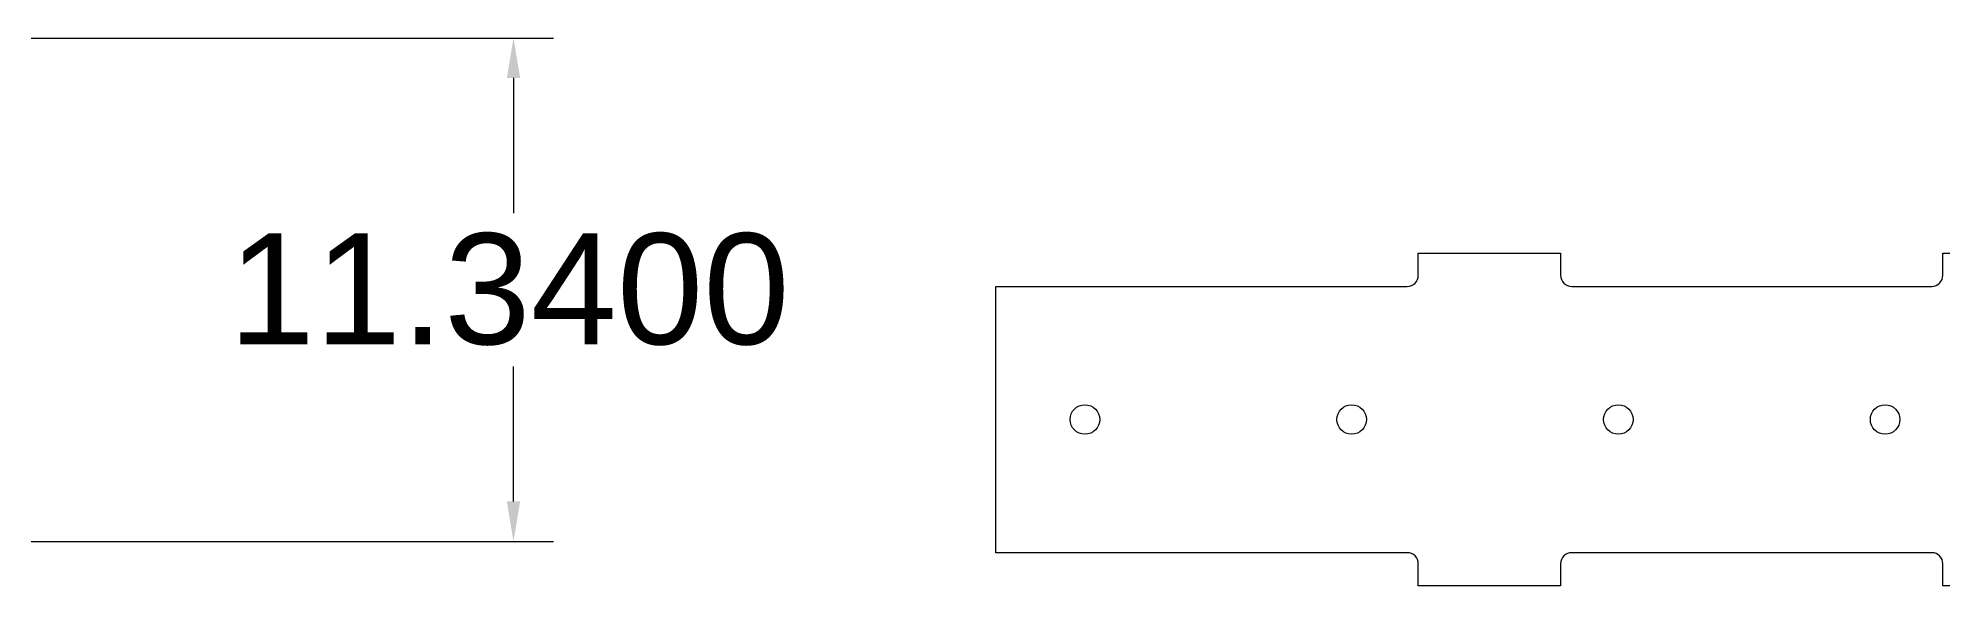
# Model space of a CAD drawing. Extents: x -420 to 2454, y -295 to 739.
# Drawn here: x 647.42 to 690.27, y -294.81 to -282.47 of the extents above; entities that cross this region are included whole.
import ezdxf

# ---------------------------------------------------------------- set-up
doc = ezdxf.new("R2010")
doc.units = 0
doc.header["$PDMODE"] = 32
doc.header["$PDSIZE"] = 0.38
doc.layers.get('0').update_dxf_attribs({"linetype": 'CONTINUOUS'})
doc.layers.get('DEFPOINTS').update_dxf_attribs({"linetype": 'CONTINUOUS'})
doc.layers.add('DEFAULT', color=7, linetype='CONTINUOUS')
doc.layers.add('DRILLING', color=3, linetype='CONTINUOUS')
doc.styles.add('ARIAL', font='txt')
doc.dimstyles.get("Standard").update_dxf_attribs({"dimtxt": 0.18, "dimasz": 0.18, "dimexe": 0.18, "dimexo": 0.0625, "dimgap": 0.09, "dimtad": 0, "dimtih": 1, "dimtoh": 1, "dimzin": 0, "dimcen": 0.09, "dimazin": 3, "dimtfac": 1, "dimtofl": 0, "dimtmove": 0, "dimatfit": 3})

# ---------------------------------------------------------------- blocks, each defined once
blk = doc.blocks.new('*D20')
at = {"layer": 'DEFAULT', "color": 0}
for p, q in [((645.501, -282.465), (659.013, -282.465)), ((658.113, -283.365), (658.113, -286.409)), ((658.113, -292.905), (658.113, -289.862)), ((645.501, -293.805), (659.013, -293.805))]:
    blk.add_line(p, q, dxfattribs=at)
for points in [[(658.263, -283.365), (657.963, -283.365), (658.113, -282.465)], [(657.963, -292.905), (658.263, -292.905), (658.113, -293.805)]]:
    blk.add_solid(points, dxfattribs=at)
at = {"layer": 'DEFPOINTS', "color": 0}
for p in [(645.188, -282.465), (645.188, -293.805), (658.113, -293.805)]:
    blk.add_point(p, dxfattribs=at)
at = {"layer": 'DEFAULT', "color": 0, "linetype": 'CONTINUOUS', "style": 'ARIAL'}
blk.add_text('11.3400', height=2.5, dxfattribs=at).set_placement((651.702, -289.364))

msp = doc.modelspace()

# ---------------------------------------------------------------- linework, layer by layer
for p, q in [((678.467, -287.809), (678.467, -287.309)), ((678.467, -287.309), (681.667, -287.309)), ((681.667, -287.309), (681.667, -287.809)), ((690.267, -287.809), (690.267, -287.309)), ((690.267, -287.309), (693.467, -287.309)), ((668.967, -288.059), (678.217, -288.059)), ((668.967, -294.059), (668.967, -288.059)), ((681.917, -288.059), (690.017, -288.059)), ((678.217, -294.059), (668.967, -294.059)), ((678.467, -294.809), (678.467, -294.309)), ((681.667, -294.309), (681.667, -294.809)), ((690.017, -294.059), (681.917, -294.059)), ((690.267, -294.809), (690.267, -294.309)), ((681.667, -294.809), (678.467, -294.809)), ((693.467, -294.809), (690.267, -294.809))]:
    msp.add_line(p, q)
for centre, start, end in [((678.217, -287.809), 270, 0), ((681.917, -287.809), 180, 270), ((690.017, -287.809), 270, 0), ((678.217, -294.309), 0, 90), ((681.917, -294.309), 90, 180), ((690.017, -294.309), 360, 90)]:
    msp.add_arc(centre, 0.25, start, end)
at = {"layer": 'DRILLING'}
for centre, radius in [((670.967, -291.059), 0.333), ((676.967, -291.059), 0.332), ((682.967, -291.059), 0.332), ((688.967, -291.059), 0.332)]:
    msp.add_circle(centre, radius, dxfattribs=at)

# ---------------------------------------------------------------- dimensions: what is measured, and where the dimension line sits
at = {"layer": 'DEFAULT'}
dim = msp.add_linear_dim(base=(658.113, -293.805), p1=(645.188, -282.465), p2=(645.188, -293.805), angle=90, dimstyle='Standard', dxfattribs=at)
dim.commit()
dim.dimension.update_dxf_attribs({"geometry": '*D20', "text_midpoint": (658.113, -288.135)})

doc.saveas('drawing.dxf')
